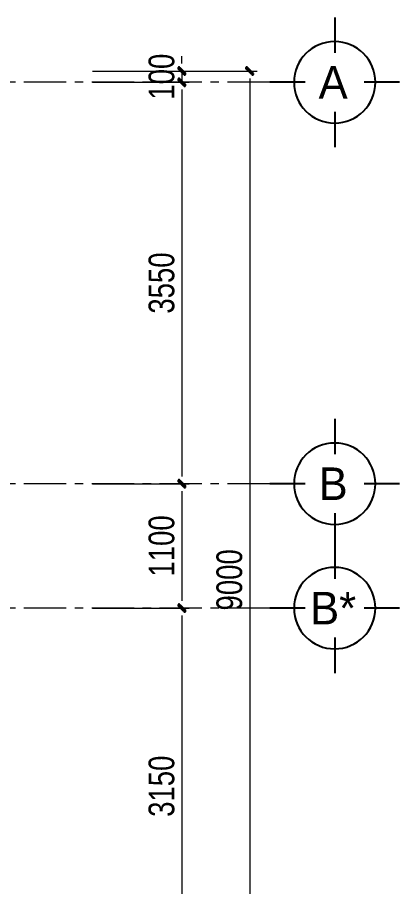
# Model space of a CAD drawing. Header units: millimetres. Extents: x 436341 to 470613, y 10679 to 34210.
# Drawn here: x 461840 to 465221, y 21142 to 28829 of the extents above; entities that cross this region are included whole.
import ezdxf
from ezdxf.enums import TextEntityAlignment as Align

# ---------------------------------------------------------------- set-up
doc = ezdxf.new("R2010")
doc.units = ezdxf.units.MM
doc.header["$MEASUREMENT"] = 0
doc.header["$PDMODE"] = 3
doc.linetypes.add('CENTER', pattern=[2, 1.25, -0.25, 0.25, -0.25])
doc.linetypes.add('HIDDENX2', pattern=[0.75, 0.5, -0.25])
for name, color, linetype, lineweight in [('Ak_mat', 250, 'Continuous', 5), ('DR-DIM', 33, 'Continuous', 9), ('Text', 7, 'Continuous', 9)]:
    doc.layers.add(name, color=color, linetype=linetype, lineweight=lineweight)
doc.layers.add('KT', color=7, linetype='Continuous')
doc.layers.add('KY HIEU', color=251, linetype='Continuous')
doc.styles.add('200', font='VHAVANB_0.TTF')
doc.styles.add('500', font='VHARIAL.TTF')
doc.styles.add('DIM', font='aehalf.shx', dxfattribs={"width": 0.8})
doc.dimstyles.new('Styles1 -65', dxfattribs={"dimscale": 65, "dimtxt": 3.5, "dimasz": 1, "dimexe": 1, "dimexo": 0, "dimgap": 1, "dimtad": 1, "dimdec": 0, "dimrnd": 5, "dimzin": 0, "dimdsep": 46, "dimtxsty": 'DIM', "dimblk": 'sinhtis', "dimcen": 0.09, "dimdle": 1, "dimclrd": 250, "dimclre": 250, "dimclrt": 4, "dimadec": 0, "dimazin": 0, "dimtm": 1e-09, "dimtfac": 1, "dimtdec": 0, "dimtix": 1, "dimtmove": 2, "dimatfit": 3, "dimfxl": 1, "dimtolj": 1, "dimtzin": 0, "dimarcsym": 0})

# ---------------------------------------------------------------- blocks, each defined once
blk = doc.blocks.new('56354t465')
at = {"layer": 'Ak_mat', "linetype": 'CENTER', "ltscale": 300}
for p, q in [((3009.7, 11429.7), (-20517.3, 11429.7)), ((3009.7, 7879.7), (-20517.3, 7879.7))]:
    blk.add_line(p, q, dxfattribs=at)
blk = doc.blocks.new('sinhtis')
at = {"layer": 'KT', "linetype": 'HIDDENX2', "ltscale": 200}
h = blk.add_hatch(color=256, dxfattribs=at)
edge = h.paths.add_edge_path()
edge.add_line((0.49, 0.48), (0.48, 0.49))
edge.add_arc((0.38, 0.39), 0.144, -45, 45, ccw=False)
edge.add_line((0.48, 0.29), (-0.29, -0.48))
edge.add_arc((-0.39, -0.38), 0.144, 225, 315, ccw=False)
edge.add_line((-0.49, -0.48), (-0.48, -0.49))
edge.add_arc((-0.38, -0.39), 0.144, 135, 225, ccw=False)
edge.add_line((-0.48, -0.29), (0.29, 0.48))
edge.add_arc((0.39, 0.38), 0.144, 45, 135, ccw=False)
blk.add_lwpolyline([(0.49, 0.48), (0.48, 0.49, -0.414214), (0.48, 0.29), (-0.29, -0.48, -0.414214), (-0.49, -0.48), (-0.48, -0.49, -0.414214), (-0.48, -0.29), (0.29, 0.48, -0.414214)], format="xyb", close=True, dxfattribs=at)
blk = doc.blocks.new('*D41')
at = {"layer": 'Defpoints', "color": 0, "ltscale": 200, "transparency": 16777216}
for p in [(1442.7, -3305.6), (1442.7, -3405.6), (2231.7, -3405.6)]:
    blk.add_point(p, dxfattribs=at)
at = {"layer": 'DR-DIM', "color": 250, "linetype": 'Continuous', "lineweight": -2, "ltscale": 200, "transparency": 16777216}
for p, q in [((2231.7, -3240.6), (2231.7, -3175.6)), ((1442.7, -3305.6), (2296.7, -3305.6)), ((2231.7, -3305.6), (2231.7, -3405.6)), ((2231.7, -3470.6), (2231.7, -3535.6))]:
    blk.add_line(p, q, dxfattribs=at)
at = {"layer": 'DR-DIM', "color": 250, "lineweight": -2, "ltscale": 200, "transparency": 16777216}
blk.add_line((1442.7, -3405.6), (2296.7, -3405.6), dxfattribs=at)
at = {"layer": 'DR-DIM', "color": 250, "lineweight": -2, "ltscale": 200, "transparency": 16777216, "xscale": 65, "yscale": 65, "zscale": 65}
for p, rotation in [((2231.7, -3305.6), 270), ((2231.7, -3405.6), 90)]:
    blk.add_blockref('sinhtis', p, dxfattribs=dict(at, rotation=rotation))
at = {"layer": 'DR-DIM', "color": 4, "ltscale": 200, "transparency": 16777216, "insert": (2052.9, -3355.6), "char_height": 227.5, "attachment_point": 5, "rotation": 90, "style": 'DIM'}
blk.add_mtext('\\A1;100', dxfattribs=at)
blk = doc.blocks.new('*D42')
at = {"layer": 'Defpoints', "color": 0, "ltscale": 200, "transparency": 16777216}
for p in [(1442.7, -3405.6), (1442.7, -6955.6), (2231.7, -6955.6)]:
    blk.add_point(p, dxfattribs=at)
at = {"layer": 'DR-DIM', "color": 250, "linetype": 'Continuous', "lineweight": -2, "ltscale": 200, "transparency": 16777216}
for p, q in [((1442.7, -3405.6), (2296.7, -3405.6)), ((2231.7, -3470.6), (2231.7, -6890.6))]:
    blk.add_line(p, q, dxfattribs=at)
at = {"layer": 'DR-DIM', "color": 250, "lineweight": -2, "ltscale": 200, "transparency": 16777216}
blk.add_line((1442.7, -6955.6), (2296.7, -6955.6), dxfattribs=at)
at = {"layer": 'DR-DIM', "color": 250, "lineweight": -2, "ltscale": 200, "transparency": 16777216, "xscale": 65, "yscale": 65, "zscale": 65}
for p, rotation in [((2231.7, -3405.6), 90), ((2231.7, -6955.6), 270)]:
    blk.add_blockref('sinhtis', p, dxfattribs=dict(at, rotation=rotation))
at = {"layer": 'DR-DIM', "color": 4, "ltscale": 200, "transparency": 16777216, "insert": (2052.9, -5180.6), "char_height": 227.5, "attachment_point": 5, "rotation": 90, "style": 'DIM'}
blk.add_mtext('\\A1;3550', dxfattribs=at)
blk = doc.blocks.new('*D43')
at = {"layer": 'Defpoints', "color": 0, "ltscale": 200, "transparency": 16777216}
for p in [(1442.7, -6955.6), (1442.7, -8055.6), (2231.7, -8055.6)]:
    blk.add_point(p, dxfattribs=at)
at = {"layer": 'DR-DIM', "color": 250, "linetype": 'Continuous', "lineweight": -2, "ltscale": 200, "transparency": 16777216}
for p, q in [((1442.7, -6955.6), (2296.7, -6955.6)), ((2231.7, -7020.6), (2231.7, -7990.6))]:
    blk.add_line(p, q, dxfattribs=at)
at = {"layer": 'DR-DIM', "color": 250, "lineweight": -2, "ltscale": 200, "transparency": 16777216}
blk.add_line((1442.7, -8055.6), (2296.7, -8055.6), dxfattribs=at)
at = {"layer": 'DR-DIM', "color": 250, "lineweight": -2, "ltscale": 200, "transparency": 16777216, "xscale": 65, "yscale": 65, "zscale": 65}
for p, rotation in [((2231.7, -6955.6), 90), ((2231.7, -8055.6), 270)]:
    blk.add_blockref('sinhtis', p, dxfattribs=dict(at, rotation=rotation))
at = {"layer": 'DR-DIM', "color": 4, "ltscale": 200, "transparency": 16777216, "insert": (2052.9, -7505.6), "char_height": 227.5, "attachment_point": 5, "rotation": 90, "style": 'DIM'}
blk.add_mtext('\\A1;1100', dxfattribs=at)
blk = doc.blocks.new('*D44')
at = {"layer": 'Defpoints', "color": 0, "ltscale": 200, "transparency": 16777216}
for p in [(1442.7, -8055.6), (1442.7, -11205.6), (2231.7, -11205.6)]:
    blk.add_point(p, dxfattribs=at)
at = {"layer": 'DR-DIM', "color": 250, "linetype": 'Continuous', "lineweight": -2, "ltscale": 200, "transparency": 16777216}
for p, q in [((1442.7, -8055.6), (2296.7, -8055.6)), ((2231.7, -8120.6), (2231.7, -11140.6))]:
    blk.add_line(p, q, dxfattribs=at)
at = {"layer": 'DR-DIM', "color": 250, "lineweight": -2, "ltscale": 200, "transparency": 16777216}
blk.add_line((1442.7, -11205.6), (2296.7, -11205.6), dxfattribs=at)
at = {"layer": 'DR-DIM', "color": 250, "lineweight": -2, "ltscale": 200, "transparency": 16777216, "xscale": 65, "yscale": 65, "zscale": 65}
for p, rotation in [((2231.7, -8055.6), 90), ((2231.7, -11205.6), 270)]:
    blk.add_blockref('sinhtis', p, dxfattribs=dict(at, rotation=rotation))
at = {"layer": 'DR-DIM', "color": 4, "ltscale": 200, "transparency": 16777216, "insert": (2052.9, -9630.6), "char_height": 227.5, "attachment_point": 5, "rotation": 90, "style": 'DIM'}
blk.add_mtext('\\A1;3150', dxfattribs=at)
blk = doc.blocks.new('*D47')
at = {"layer": 'Defpoints', "color": 0, "ltscale": 200, "transparency": 16777216}
for p in [(1442.7, -3305.6), (1442.7, -12305.6), (2831.7, -12305.6)]:
    blk.add_point(p, dxfattribs=at)
at = {"layer": 'DR-DIM', "color": 250, "linetype": 'Continuous', "lineweight": -2, "ltscale": 200, "transparency": 16777216}
for p, q in [((1442.7, -3305.6), (2896.7, -3305.6)), ((2831.7, -3370.6), (2831.7, -12240.6))]:
    blk.add_line(p, q, dxfattribs=at)
at = {"layer": 'DR-DIM', "color": 250, "lineweight": -2, "ltscale": 200, "transparency": 16777216}
blk.add_line((1442.7, -12305.6), (2896.7, -12305.6), dxfattribs=at)
at = {"layer": 'DR-DIM', "color": 250, "lineweight": -2, "ltscale": 200, "transparency": 16777216, "xscale": 65, "yscale": 65, "zscale": 65}
for p, rotation in [((2831.7, -3305.6), 90), ((2831.7, -12305.6), 270)]:
    blk.add_blockref('sinhtis', p, dxfattribs=dict(at, rotation=rotation))
at = {"layer": 'DR-DIM', "color": 4, "ltscale": 200, "transparency": 16777216, "insert": (2652.9, -7805.6), "char_height": 227.5, "attachment_point": 5, "rotation": 90, "style": 'DIM'}
blk.add_mtext('\\A1;9000', dxfattribs=at)
blk = doc.blocks.new('nhap')
at = {"layer": 'KY HIEU'}
for p, q in [((0, 6.1), (0, 2.767)), ((-6.1, 0), (-2.767, 0)), ((2.767, 0), (6.1, 0)), ((0, -2.767), (0, -6.1))]:
    blk.add_line(p, q, dxfattribs=at)
blk.add_circle((0, 0), 3.825, dxfattribs=at)
at = {"layer": 'Text', "style": '500'}
blk.add_attdef('I', text='', height=4.25, dxfattribs=at).set_placement((-0.086, 0), align=Align.MIDDLE_CENTER)
blk = doc.blocks.new('5675y456467467')
at = {"layer": 'KY HIEU'}
ref = blk.add_blockref('nhap', (3583.8, -3405.6), dxfattribs=dict(at, xscale=-94.11764706019312, yscale=94.11764706019312, zscale=94.11764706019312))
ref.add_attrib('I', 'a', dxfattribs={"layer": 'Text', "color": 7, "height": 288, "style": '200'}).set_placement((3570, -3405.6), align=Align.MIDDLE_CENTER)
ref = blk.add_blockref('nhap', (3583.8, -6955.6), dxfattribs=dict(at, xscale=-94.11764706019312, yscale=94.11764706019312, zscale=94.11764706019312))
ref.add_attrib('I', 'b', dxfattribs={"layer": 'Text', "color": 7, "height": 288, "style": '200'}).set_placement((3570, -6955.6), align=Align.MIDDLE_CENTER)
ref = blk.add_blockref('nhap', (3583.8, -8055.6), dxfattribs=dict(at, xscale=-94.11764706019312, yscale=94.11764706019312, zscale=94.11764706019312))
ref.add_attrib('I', 'b*', dxfattribs={"layer": 'Text', "color": 7, "height": 288, "style": '200'}).set_placement((3570, -8055.6), align=Align.MIDDLE_CENTER)
at = {"layer": 'DR-DIM', "ltscale": 200}
for base, p1, p2, picture, middle in [((2231.7, -3405.6), (1442.7, -3305.6), (1442.7, -3405.6), '*D41', (2052.9, -3355.6)), ((2831.7, -12305.6), (1442.7, -3305.6), (1442.7, -12305.6), '*D47', (2652.9, -7805.6)), ((2231.7, -6955.6), (1442.7, -3405.6), (1442.7, -6955.6), '*D42', (2052.9, -5180.6)), ((2231.7, -8055.6), (1442.7, -6955.6), (1442.7, -8055.6), '*D43', (2052.9, -7505.6)), ((2231.7, -11205.6), (1442.7, -8055.6), (1442.7, -11205.6), '*D44', (2052.9, -9630.6))]:
    dim = blk.add_linear_dim(base=base, p1=p1, p2=p2, angle=90, dimstyle='Styles1 -65', dxfattribs=at)
    dim.commit()
    dim.dimension.update_dxf_attribs({"geometry": picture, "text_midpoint": middle})

msp = doc.modelspace()

# ---------------------------------------------------------------- linework, layer by layer
at = {"layer": 'Ak_mat', "linetype": 'CENTER', "ltscale": 300}
msp.add_line((464073, 23604.7), (458530.4, 23604.7), dxfattribs=at)

# ---------------------------------------------------------------- block references
at = {"layer": 'Ak_mat'}
msp.add_blockref('56354t465', (461063.3, 16825), dxfattribs=at)
at = {"layer": 'DR-DIM'}
msp.add_blockref('5675y456467467', (461063.3, 31660.3), dxfattribs=at)

doc.saveas('drawing.dxf')
